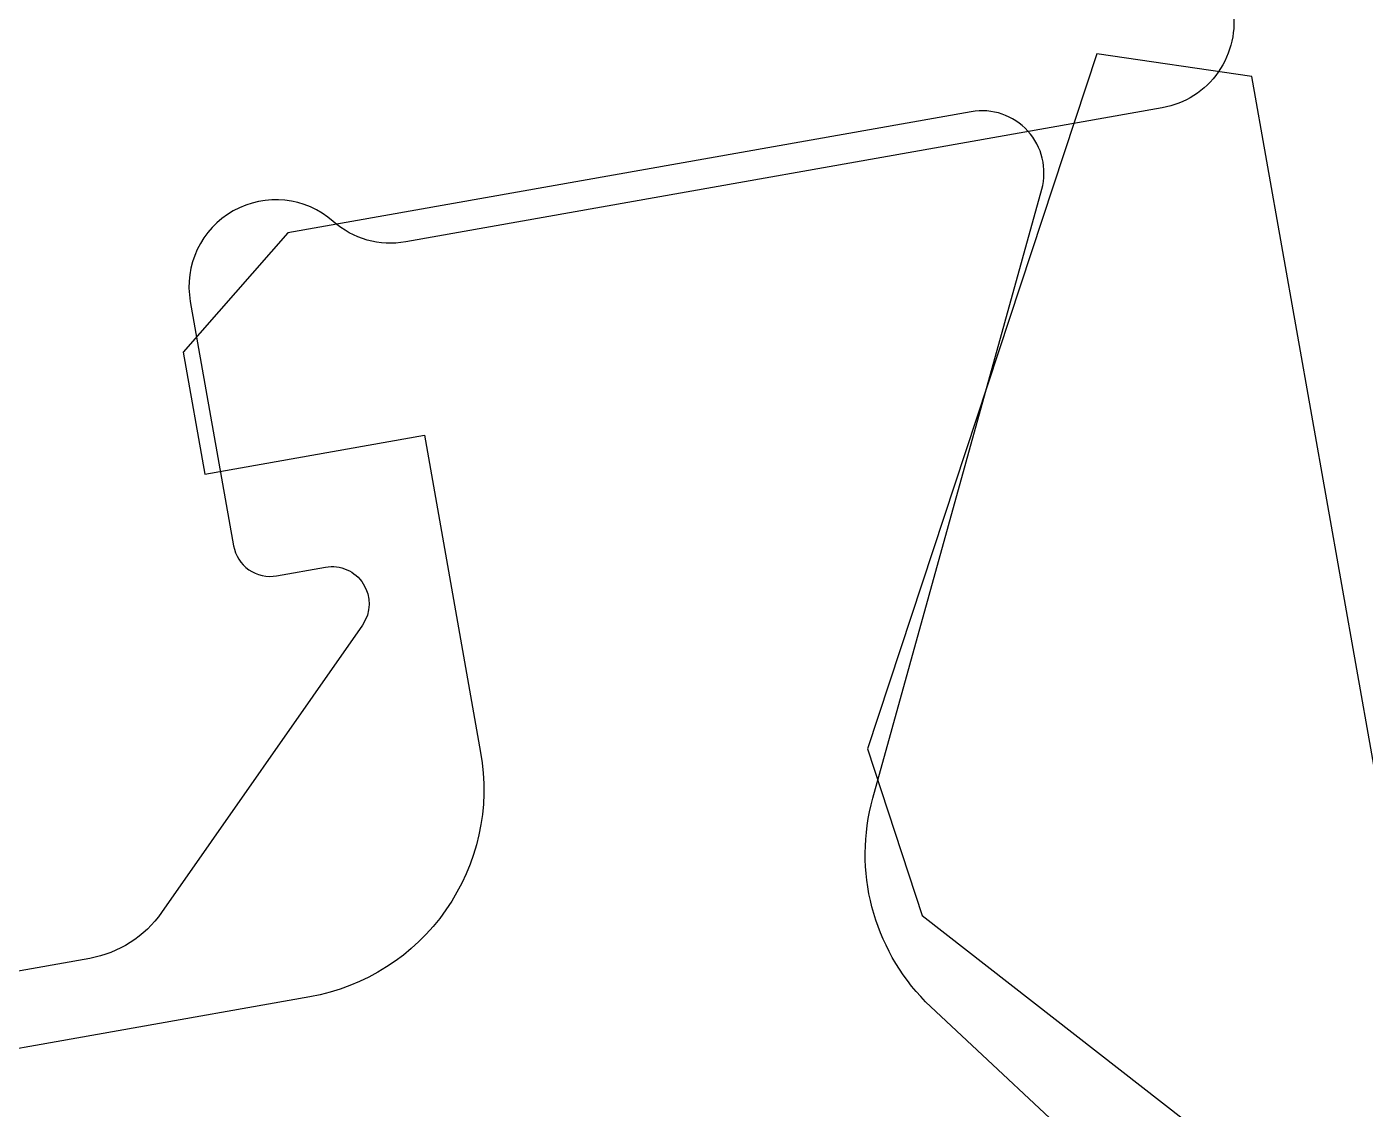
# Model space of a CAD drawing. Header units: millimetres. Extents: x -65527 to 8894748, y -37603 to 223697.
# Drawn here: x -31359.99 to -31353.4, y 101071.55 to 101076.87 of the extents above; entities that cross this region are included whole.
import ezdxf

# ---------------------------------------------------------------- set-up
doc = ezdxf.new("R2010")
doc.units = ezdxf.units.MM
doc.header["$LTSCALE"] = 10
doc.layers.add('Архитектура', color=251, linetype='Continuous')

msp = doc.modelspace()

# ---------------------------------------------------------------- linework, layer by layer
at = {"layer": 'Архитектура', "lineweight": 25, "transparency": 33554684}
for points in [[(-31354.0574, 101076.9666, -0.414304), (-31354.4032, 101076.4719), (-31358.1247, 101075.8123, -0.228696), (-31358.4818, 101075.9128, 0.319049), (-31358.9732, 101075.9652, 0.319002), (-31359.1846, 101075.5185), (-31358.9718, 101074.3181, 0.4144), (-31358.7598, 101074.1699), (-31358.5197, 101074.2124, -0.668339), (-31358.3379, 101073.9276), (-31359.3256, 101072.5143, -0.198883), (-31359.6796, 101072.2884), (-31363.7613, 101071.5649, -0.198883)], [(-31354.0574, 101076.9666, -0.414304), (-31354.4032, 101076.4719), (-31358.1247, 101075.8123, -0.228696), (-31358.4818, 101075.9128, 0.319049), (-31358.9732, 101075.9652, 0.319002), (-31359.1846, 101075.5185), (-31358.9718, 101074.3181, 0.4144), (-31358.7598, 101074.1699), (-31358.5197, 101074.2124, -0.668339), (-31358.3379, 101073.9276), (-31359.3256, 101072.5143, -0.198883), (-31359.6796, 101072.2884), (-31363.7613, 101071.5649, -0.198883)], [(-31354.0574, 101076.9666, -0.414304), (-31354.4032, 101076.4719), (-31358.1247, 101075.8123, -0.228696), (-31358.4818, 101075.9128, 0.319049), (-31358.9732, 101075.9652, 0.319002), (-31359.1846, 101075.5185), (-31358.9718, 101074.3181, 0.4144), (-31358.7598, 101074.1699), (-31358.5197, 101074.2124, -0.668339), (-31358.3379, 101073.9276), (-31359.3256, 101072.5143, -0.198883), (-31359.6796, 101072.2884), (-31363.7613, 101071.5649, -0.198883)], [(-31354.0574, 101076.9666, -0.414304), (-31354.4032, 101076.4719), (-31358.1247, 101075.8123, -0.228696), (-31358.4818, 101075.9128, 0.319049), (-31358.9732, 101075.9652, 0.319002), (-31359.1846, 101075.5185), (-31358.9718, 101074.3181, 0.4144), (-31358.7598, 101074.1699), (-31358.5197, 101074.2124, -0.668339), (-31358.3379, 101073.9276), (-31359.3256, 101072.5143, -0.198883), (-31359.6796, 101072.2884), (-31363.7613, 101071.5649, -0.198883)], [(-31354.0574, 101076.9666, -0.414304), (-31354.4032, 101076.4719), (-31358.1247, 101075.8123, -0.228696), (-31358.4818, 101075.9128, 0.319049), (-31358.9732, 101075.9652, 0.319002), (-31359.1846, 101075.5185), (-31358.9718, 101074.3181, 0.4144), (-31358.7598, 101074.1699), (-31358.5197, 101074.2124, -0.668339), (-31358.3379, 101073.9276), (-31359.3256, 101072.5143, -0.198883), (-31359.6796, 101072.2884), (-31363.7613, 101071.5649, -0.198883)], [(-31354.0574, 101076.9666, -0.414304), (-31354.4032, 101076.4719), (-31358.1247, 101075.8123, -0.228696), (-31358.4818, 101075.9128, 0.319049), (-31358.9732, 101075.9652, 0.319002), (-31359.1846, 101075.5185), (-31358.9718, 101074.3181, 0.4144), (-31358.7598, 101074.1699), (-31358.5197, 101074.2124, -0.668339), (-31358.3379, 101073.9276), (-31359.3256, 101072.5143, -0.198883), (-31359.6796, 101072.2884), (-31363.7613, 101071.5649, -0.198883)], [(-31354.0574, 101076.9666, -0.414304), (-31354.4032, 101076.4719), (-31358.1247, 101075.8123, -0.228696), (-31358.4818, 101075.9128, 0.319049), (-31358.9732, 101075.9652, 0.319002), (-31359.1846, 101075.5185), (-31358.9718, 101074.3181, 0.4144), (-31358.7598, 101074.1699), (-31358.5197, 101074.2124, -0.668339), (-31358.3379, 101073.9276), (-31359.3256, 101072.5143, -0.198883), (-31359.6796, 101072.2884), (-31363.7613, 101071.5649, -0.198883)], [(-31354.0574, 101076.9666, -0.414304), (-31354.4032, 101076.4719), (-31358.1247, 101075.8123, -0.228696), (-31358.4818, 101075.9128, 0.319049), (-31358.9732, 101075.9652, 0.319002), (-31359.1846, 101075.5185), (-31358.9718, 101074.3181, 0.4144), (-31358.7598, 101074.1699), (-31358.5197, 101074.2124, -0.668339), (-31358.3379, 101073.9276), (-31359.3256, 101072.5143, -0.198883), (-31359.6796, 101072.2884), (-31363.7613, 101071.5649, -0.198883)], [(-31354.0574, 101076.9666, -0.414304), (-31354.4032, 101076.4719), (-31358.1247, 101075.8123, -0.228696), (-31358.4818, 101075.9128, 0.319049), (-31358.9732, 101075.9652, 0.319002), (-31359.1846, 101075.5185), (-31358.9718, 101074.3181, 0.4144), (-31358.7598, 101074.1699), (-31358.5197, 101074.2124, -0.668339), (-31358.3379, 101073.9276), (-31359.3256, 101072.5143, -0.198883), (-31359.6796, 101072.2884), (-31363.7613, 101071.5649, -0.198883)], [(-31354.0574, 101076.9666, -0.414304), (-31354.4032, 101076.4719), (-31358.1247, 101075.8123, -0.228696), (-31358.4818, 101075.9128, 0.319049), (-31358.9732, 101075.9652, 0.319002), (-31359.1846, 101075.5185), (-31358.9718, 101074.3181, 0.4144), (-31358.7598, 101074.1699), (-31358.5197, 101074.2124, -0.668339), (-31358.3379, 101073.9276), (-31359.3256, 101072.5143, -0.198883), (-31359.6796, 101072.2884), (-31363.7613, 101071.5649, -0.198883)], [(-31354.0574, 101076.9666, -0.414304), (-31354.4032, 101076.4719), (-31358.1247, 101075.8123, -0.228696), (-31358.4818, 101075.9128, 0.319049), (-31358.9732, 101075.9652, 0.319002), (-31359.1846, 101075.5185), (-31358.9718, 101074.3181, 0.4144), (-31358.7598, 101074.1699), (-31358.5197, 101074.2124, -0.668339), (-31358.3379, 101073.9276), (-31359.3256, 101072.5143, -0.198883), (-31359.6796, 101072.2884), (-31363.7613, 101071.5649, -0.198883)], [(-31354.0574, 101076.9666, -0.414304), (-31354.4032, 101076.4719), (-31358.1247, 101075.8123, -0.228696), (-31358.4818, 101075.9128, 0.319049), (-31358.9732, 101075.9652, 0.319002), (-31359.1846, 101075.5185), (-31358.9718, 101074.3181, 0.4144), (-31358.7598, 101074.1699), (-31358.5197, 101074.2124, -0.668339), (-31358.3379, 101073.9276), (-31359.3256, 101072.5143, -0.198883), (-31359.6796, 101072.2884), (-31363.7613, 101071.5649, -0.198883)], [(-31354.0574, 101076.9666, -0.414304), (-31354.4032, 101076.4719), (-31358.1247, 101075.8123, -0.228696), (-31358.4818, 101075.9128, 0.319049), (-31358.9732, 101075.9652, 0.319002), (-31359.1846, 101075.5185), (-31358.9718, 101074.3181, 0.4144), (-31358.7598, 101074.1699), (-31358.5197, 101074.2124, -0.668339), (-31358.3379, 101073.9276), (-31359.3256, 101072.5143, -0.198883), (-31359.6796, 101072.2884), (-31363.7613, 101071.5649, -0.198883)], [(-31354.0574, 101076.9666, -0.414304), (-31354.4032, 101076.4719), (-31358.1247, 101075.8123, -0.228696), (-31358.4818, 101075.9128, 0.319049), (-31358.9732, 101075.9652, 0.319002), (-31359.1846, 101075.5185), (-31358.9718, 101074.3181, 0.4144), (-31358.7598, 101074.1699), (-31358.5197, 101074.2124, -0.668339), (-31358.3379, 101073.9276), (-31359.3256, 101072.5143, -0.198883), (-31359.6796, 101072.2884), (-31363.7613, 101071.5649, -0.198883)], [(-31354.0574, 101076.9666, -0.414304), (-31354.4032, 101076.4719), (-31358.1247, 101075.8123, -0.228696), (-31358.4818, 101075.9128, 0.319049), (-31358.9732, 101075.9652, 0.319002), (-31359.1846, 101075.5185), (-31358.9718, 101074.3181, 0.4144), (-31358.7598, 101074.1699), (-31358.5197, 101074.2124, -0.668339), (-31358.3379, 101073.9276), (-31359.3256, 101072.5143, -0.198883), (-31359.6796, 101072.2884), (-31363.7613, 101071.5649, -0.198883)], [(-31354.0574, 101076.9666, -0.414304), (-31354.4032, 101076.4719), (-31358.1247, 101075.8123, -0.228696), (-31358.4818, 101075.9128, 0.319049), (-31358.9732, 101075.9652, 0.319002), (-31359.1846, 101075.5185), (-31358.9718, 101074.3181, 0.4144), (-31358.7598, 101074.1699), (-31358.5197, 101074.2124, -0.668339), (-31358.3379, 101073.9276), (-31359.3256, 101072.5143, -0.198883), (-31359.6796, 101072.2884), (-31363.7613, 101071.5649, -0.198883)], [(-31354.0574, 101076.9666, -0.414304), (-31354.4032, 101076.4719), (-31358.1247, 101075.8123, -0.228696), (-31358.4818, 101075.9128, 0.319049), (-31358.9732, 101075.9652, 0.319002), (-31359.1846, 101075.5185), (-31358.9718, 101074.3181, 0.4144), (-31358.7598, 101074.1699), (-31358.5197, 101074.2124, -0.668339), (-31358.3379, 101073.9276), (-31359.3256, 101072.5143, -0.198883), (-31359.6796, 101072.2884), (-31363.7613, 101071.5649, -0.198883)], [(-31354.0574, 101076.9666, -0.414304), (-31354.4032, 101076.4719), (-31358.1247, 101075.8123, -0.228696), (-31358.4818, 101075.9128, 0.319049), (-31358.9732, 101075.9652, 0.319002), (-31359.1846, 101075.5185), (-31358.9718, 101074.3181, 0.4144), (-31358.7598, 101074.1699), (-31358.5197, 101074.2124, -0.668339), (-31358.3379, 101073.9276), (-31359.3256, 101072.5143, -0.198883), (-31359.6796, 101072.2884), (-31363.7613, 101071.5649, -0.198883)], [(-31354.0574, 101076.9666, -0.414304), (-31354.4032, 101076.4719), (-31358.1247, 101075.8123, -0.228696), (-31358.4818, 101075.9128, 0.319049), (-31358.9732, 101075.9652, 0.319002), (-31359.1846, 101075.5185), (-31358.9718, 101074.3181, 0.4144), (-31358.7598, 101074.1699), (-31358.5197, 101074.2124, -0.668339), (-31358.3379, 101073.9276), (-31359.3256, 101072.5143, -0.198883), (-31359.6796, 101072.2884), (-31363.7613, 101071.5649, -0.198883)], [(-31354.0574, 101076.9666, -0.414304), (-31354.4032, 101076.4719), (-31358.1247, 101075.8123, -0.228696), (-31358.4818, 101075.9128, 0.319049), (-31358.9732, 101075.9652, 0.319002), (-31359.1846, 101075.5185), (-31358.9718, 101074.3181, 0.4144), (-31358.7598, 101074.1699), (-31358.5197, 101074.2124, -0.668339), (-31358.3379, 101073.9276), (-31359.3256, 101072.5143, -0.198883), (-31359.6796, 101072.2884), (-31363.7613, 101071.5649, -0.198883)], [(-31354.0574, 101076.9666, -0.414304), (-31354.4032, 101076.4719), (-31358.1247, 101075.8123, -0.228696), (-31358.4818, 101075.9128, 0.319049), (-31358.9732, 101075.9652, 0.319002), (-31359.1846, 101075.5185), (-31358.9718, 101074.3181, 0.4144), (-31358.7598, 101074.1699), (-31358.5197, 101074.2124, -0.668339), (-31358.3379, 101073.9276), (-31359.3256, 101072.5143, -0.198883), (-31359.6796, 101072.2884), (-31363.7613, 101071.5649, -0.198883)], [(-31354.0574, 101076.9666, -0.414304), (-31354.4032, 101076.4719), (-31358.1247, 101075.8123, -0.228696), (-31358.4818, 101075.9128, 0.319049), (-31358.9732, 101075.9652, 0.319002), (-31359.1846, 101075.5185), (-31358.9718, 101074.3181, 0.4144), (-31358.7598, 101074.1699), (-31358.5197, 101074.2124, -0.668339), (-31358.3379, 101073.9276), (-31359.3256, 101072.5143, -0.198883), (-31359.6796, 101072.2884), (-31363.7613, 101071.5649, -0.198883)], [(-31354.0574, 101076.9666, -0.414304), (-31354.4032, 101076.4719), (-31358.1247, 101075.8123, -0.228696), (-31358.4818, 101075.9128, 0.319049), (-31358.9732, 101075.9652, 0.319002), (-31359.1846, 101075.5185), (-31358.9718, 101074.3181, 0.4144), (-31358.7598, 101074.1699), (-31358.5197, 101074.2124, -0.668339), (-31358.3379, 101073.9276), (-31359.3256, 101072.5143, -0.198883), (-31359.6796, 101072.2884), (-31363.7613, 101071.5649, -0.198883)], [(-31354.0574, 101076.9666, -0.414304), (-31354.4032, 101076.4719), (-31358.1247, 101075.8123, -0.228696), (-31358.4818, 101075.9128, 0.319049), (-31358.9732, 101075.9652, 0.319002), (-31359.1846, 101075.5185), (-31358.9718, 101074.3181, 0.4144), (-31358.7598, 101074.1699), (-31358.5197, 101074.2124, -0.668339), (-31358.3379, 101073.9276), (-31359.3256, 101072.5143, -0.198883), (-31359.6796, 101072.2884), (-31363.7613, 101071.5649, -0.198883)], [(-31354.0574, 101076.9666, -0.414304), (-31354.4032, 101076.4719), (-31358.1247, 101075.8123, -0.228696), (-31358.4818, 101075.9128, 0.319049), (-31358.9732, 101075.9652, 0.319002), (-31359.1846, 101075.5185), (-31358.9718, 101074.3181, 0.4144), (-31358.7598, 101074.1699), (-31358.5197, 101074.2124, -0.668339), (-31358.3379, 101073.9276), (-31359.3256, 101072.5143, -0.198883), (-31359.6796, 101072.2884), (-31363.7613, 101071.5649, -0.198883)], [(-31354.0574, 101076.9666, -0.414304), (-31354.4032, 101076.4719), (-31358.1247, 101075.8123, -0.228696), (-31358.4818, 101075.9128, 0.319049), (-31358.9732, 101075.9652, 0.319002), (-31359.1846, 101075.5185), (-31358.9718, 101074.3181, 0.4144), (-31358.7598, 101074.1699), (-31358.5197, 101074.2124, -0.668339), (-31358.3379, 101073.9276), (-31359.3256, 101072.5143, -0.198883), (-31359.6796, 101072.2884), (-31363.7613, 101071.5649, -0.198883)], [(-31354.0574, 101076.9666, -0.414304), (-31354.4032, 101076.4719), (-31358.1247, 101075.8123, -0.228696), (-31358.4818, 101075.9128, 0.319049), (-31358.9732, 101075.9652, 0.319002), (-31359.1846, 101075.5185), (-31358.9718, 101074.3181, 0.4144), (-31358.7598, 101074.1699), (-31358.5197, 101074.2124, -0.668339), (-31358.3379, 101073.9276), (-31359.3256, 101072.5143, -0.198883), (-31359.6796, 101072.2884), (-31363.7613, 101071.5649, -0.198883)], [(-31354.0574, 101076.9666, -0.414304), (-31354.4032, 101076.4719), (-31358.1247, 101075.8123, -0.228696), (-31358.4818, 101075.9128, 0.319049), (-31358.9732, 101075.9652, 0.319002), (-31359.1846, 101075.5185), (-31358.9718, 101074.3181, 0.4144), (-31358.7598, 101074.1699), (-31358.5197, 101074.2124, -0.668339), (-31358.3379, 101073.9276), (-31359.3256, 101072.5143, -0.198883), (-31359.6796, 101072.2884), (-31363.7613, 101071.5649, -0.198883)], [(-31354.0574, 101076.9666, -0.414304), (-31354.4032, 101076.4719), (-31358.1247, 101075.8123, -0.228696), (-31358.4818, 101075.9128, 0.319049), (-31358.9732, 101075.9652, 0.319002), (-31359.1846, 101075.5185), (-31358.9718, 101074.3181, 0.4144), (-31358.7598, 101074.1699), (-31358.5197, 101074.2124, -0.668339), (-31358.3379, 101073.9276), (-31359.3256, 101072.5143, -0.198883), (-31359.6796, 101072.2884), (-31363.7613, 101071.5649, -0.198883)], [(-31354.0574, 101076.9666, -0.414304), (-31354.4032, 101076.4719), (-31358.1247, 101075.8123, -0.228696), (-31358.4818, 101075.9128, 0.319049), (-31358.9732, 101075.9652, 0.319002), (-31359.1846, 101075.5185), (-31358.9718, 101074.3181, 0.4144), (-31358.7598, 101074.1699), (-31358.5197, 101074.2124, -0.668339), (-31358.3379, 101073.9276), (-31359.3256, 101072.5143, -0.198883), (-31359.6796, 101072.2884), (-31363.7613, 101071.5649, -0.198883)], [(-31354.0574, 101076.9666, -0.414304), (-31354.4032, 101076.4719), (-31358.1247, 101075.8123, -0.228696), (-31358.4818, 101075.9128, 0.319049), (-31358.9732, 101075.9652, 0.319002), (-31359.1846, 101075.5185), (-31358.9718, 101074.3181, 0.4144), (-31358.7598, 101074.1699), (-31358.5197, 101074.2124, -0.668339), (-31358.3379, 101073.9276), (-31359.3256, 101072.5143, -0.198883), (-31359.6796, 101072.2884), (-31363.7613, 101071.5649, -0.198883)], [(-31354.0574, 101076.9666, -0.414304), (-31354.4032, 101076.4719), (-31358.1247, 101075.8123, -0.228696), (-31358.4818, 101075.9128, 0.319049), (-31358.9732, 101075.9652, 0.319002), (-31359.1846, 101075.5185), (-31358.9718, 101074.3181, 0.4144), (-31358.7598, 101074.1699), (-31358.5197, 101074.2124, -0.668339), (-31358.3379, 101073.9276), (-31359.3256, 101072.5143, -0.198883), (-31359.6796, 101072.2884), (-31363.7613, 101071.5649, -0.198883)], [(-31354.0574, 101076.9666, -0.414304), (-31354.4032, 101076.4719), (-31358.1247, 101075.8123, -0.228696), (-31358.4818, 101075.9128, 0.319049), (-31358.9732, 101075.9652, 0.319002), (-31359.1846, 101075.5185), (-31358.9718, 101074.3181, 0.4144), (-31358.7598, 101074.1699), (-31358.5197, 101074.2124, -0.668339), (-31358.3379, 101073.9276), (-31359.3256, 101072.5143, -0.198883), (-31359.6796, 101072.2884), (-31363.7613, 101071.5649, -0.198883)], [(-31354.0574, 101076.9666, -0.414304), (-31354.4032, 101076.4719), (-31358.1247, 101075.8123, -0.228696), (-31358.4818, 101075.9128, 0.319049), (-31358.9732, 101075.9652, 0.319002), (-31359.1846, 101075.5185), (-31358.9718, 101074.3181, 0.4144), (-31358.7598, 101074.1699), (-31358.5197, 101074.2124, -0.668339), (-31358.3379, 101073.9276), (-31359.3256, 101072.5143, -0.198883), (-31359.6796, 101072.2884), (-31363.7613, 101071.5649, -0.198883)], [(-31354.0574, 101076.9666, -0.414304), (-31354.4032, 101076.4719), (-31358.1247, 101075.8123, -0.228696), (-31358.4818, 101075.9128, 0.319049), (-31358.9732, 101075.9652, 0.319002), (-31359.1846, 101075.5185), (-31358.9718, 101074.3181, 0.4144), (-31358.7598, 101074.1699), (-31358.5197, 101074.2124, -0.668339), (-31358.3379, 101073.9276), (-31359.3256, 101072.5143, -0.198883), (-31359.6796, 101072.2884), (-31363.7613, 101071.5649, -0.198883)], [(-31354.0574, 101076.9666, -0.414304), (-31354.4032, 101076.4719), (-31358.1247, 101075.8123, -0.228696), (-31358.4818, 101075.9128, 0.319049), (-31358.9732, 101075.9652, 0.319002), (-31359.1846, 101075.5185), (-31358.9718, 101074.3181, 0.4144), (-31358.7598, 101074.1699), (-31358.5197, 101074.2124, -0.668339), (-31358.3379, 101073.9276), (-31359.3256, 101072.5143, -0.198883), (-31359.6796, 101072.2884), (-31363.7613, 101071.5649, -0.198883)], [(-31354.0574, 101076.9666, -0.414304), (-31354.4032, 101076.4719), (-31358.1247, 101075.8123, -0.228696), (-31358.4818, 101075.9128, 0.319049), (-31358.9732, 101075.9652, 0.319002), (-31359.1846, 101075.5185), (-31358.9718, 101074.3181, 0.4144), (-31358.7598, 101074.1699), (-31358.5197, 101074.2124, -0.668339), (-31358.3379, 101073.9276), (-31359.3256, 101072.5143, -0.198883), (-31359.6796, 101072.2884), (-31363.7613, 101071.5649, -0.198883)], [(-31354.0574, 101076.9666, -0.414304), (-31354.4032, 101076.4719), (-31358.1247, 101075.8123, -0.228696), (-31358.4818, 101075.9128, 0.319049), (-31358.9732, 101075.9652, 0.319002), (-31359.1846, 101075.5185), (-31358.9718, 101074.3181, 0.4144), (-31358.7598, 101074.1699), (-31358.5197, 101074.2124, -0.668339), (-31358.3379, 101073.9276), (-31359.3256, 101072.5143, -0.198883), (-31359.6796, 101072.2884), (-31363.7613, 101071.5649, -0.198883)], [(-31354.0574, 101076.9666, -0.414304), (-31354.4032, 101076.4719), (-31358.1247, 101075.8123, -0.228696), (-31358.4818, 101075.9128, 0.319049), (-31358.9732, 101075.9652, 0.319002), (-31359.1846, 101075.5185), (-31358.9718, 101074.3181, 0.4144), (-31358.7598, 101074.1699), (-31358.5197, 101074.2124, -0.668339), (-31358.3379, 101073.9276), (-31359.3256, 101072.5143, -0.198883), (-31359.6796, 101072.2884), (-31363.7613, 101071.5649, -0.198883)], [(-31354.0574, 101076.9666, -0.414304), (-31354.4032, 101076.4719), (-31358.1247, 101075.8123, -0.228696), (-31358.4818, 101075.9128, 0.319049), (-31358.9732, 101075.9652, 0.319002), (-31359.1846, 101075.5185), (-31358.9718, 101074.3181, 0.4144), (-31358.7598, 101074.1699), (-31358.5197, 101074.2124, -0.668339), (-31358.3379, 101073.9276), (-31359.3256, 101072.5143, -0.198883), (-31359.6796, 101072.2884), (-31363.7613, 101071.5649, -0.198883)], [(-31354.0574, 101076.9666, -0.414304), (-31354.4032, 101076.4719), (-31358.1247, 101075.8123, -0.228696), (-31358.4818, 101075.9128, 0.319049), (-31358.9732, 101075.9652, 0.319002), (-31359.1846, 101075.5185), (-31358.9718, 101074.3181, 0.4144), (-31358.7598, 101074.1699), (-31358.5197, 101074.2124, -0.668339), (-31358.3379, 101073.9276), (-31359.3256, 101072.5143, -0.198883), (-31359.6796, 101072.2884), (-31363.7613, 101071.5649, -0.198883)], [(-31354.0574, 101076.9666, -0.414304), (-31354.4032, 101076.4719), (-31358.1247, 101075.8123, -0.228696), (-31358.4818, 101075.9128, 0.319049), (-31358.9732, 101075.9652, 0.319002), (-31359.1846, 101075.5185), (-31358.9718, 101074.3181, 0.4144), (-31358.7598, 101074.1699), (-31358.5197, 101074.2124, -0.668339), (-31358.3379, 101073.9276), (-31359.3256, 101072.5143, -0.198883), (-31359.6796, 101072.2884), (-31363.7613, 101071.5649, -0.198883)], [(-31355.4247, 101066.0081), (-31354.5312, 101070.7479, 0.249629), (-31354.6772, 101071.2424), (-31355.5677, 101072.0752, -0.267349), (-31355.8273, 101073.0764), (-31354.9961, 101076.0716, 0.551224), (-31355.3431, 101076.4527), (-31358.7046, 101075.8569), (-31359.2197, 101075.2703), (-31359.1133, 101074.67), (-31358.0329, 101074.8615), (-31357.7563, 101073.3009, -0.414326), (-31358.5959, 101072.0995), (-31365.1987, 101070.9292, -0.414362), (-31365.5521, 101071.1762), (-31365.9563, 101073.4572), (-31364.9959, 101073.6274), (-31365.1023, 101074.2276), (-31365.6676, 101074.6227), (-31405.2897, 101067.6002)], [(-31355.4247, 101066.0081), (-31354.5312, 101070.7479, 0.249629), (-31354.6772, 101071.2424), (-31355.5677, 101072.0752, -0.267349), (-31355.8273, 101073.0764), (-31354.9961, 101076.0716, 0.551224), (-31355.3431, 101076.4527), (-31358.7046, 101075.8569), (-31359.2197, 101075.2703), (-31359.1133, 101074.67), (-31358.0329, 101074.8615), (-31357.7563, 101073.3009, -0.414326), (-31358.5959, 101072.0995), (-31365.1987, 101070.9292, -0.414362), (-31365.5521, 101071.1762), (-31365.9563, 101073.4572), (-31364.9959, 101073.6274), (-31365.1023, 101074.2276), (-31365.6676, 101074.6227), (-31405.2897, 101067.6002)], [(-31355.4247, 101066.0081), (-31354.5312, 101070.7479, 0.249629), (-31354.6772, 101071.2424), (-31355.5677, 101072.0752, -0.267349), (-31355.8273, 101073.0764), (-31354.9961, 101076.0716, 0.551224), (-31355.3431, 101076.4527), (-31358.7046, 101075.8569), (-31359.2197, 101075.2703), (-31359.1133, 101074.67), (-31358.0329, 101074.8615), (-31357.7563, 101073.3009, -0.414326), (-31358.5959, 101072.0995), (-31365.1987, 101070.9292, -0.414362), (-31365.5521, 101071.1762), (-31365.9563, 101073.4572), (-31364.9959, 101073.6274), (-31365.1023, 101074.2276), (-31365.6676, 101074.6227), (-31405.2897, 101067.6002)], [(-31355.4247, 101066.0081), (-31354.5312, 101070.7479, 0.249629), (-31354.6772, 101071.2424), (-31355.5677, 101072.0752, -0.267349), (-31355.8273, 101073.0764), (-31354.9961, 101076.0716, 0.551224), (-31355.3431, 101076.4527), (-31358.7046, 101075.8569), (-31359.2197, 101075.2703), (-31359.1133, 101074.67), (-31358.0329, 101074.8615), (-31357.7563, 101073.3009, -0.414326), (-31358.5959, 101072.0995), (-31365.1987, 101070.9292, -0.414362), (-31365.5521, 101071.1762), (-31365.9563, 101073.4572), (-31364.9959, 101073.6274), (-31365.1023, 101074.2276), (-31365.6676, 101074.6227), (-31405.2897, 101067.6002)], [(-31355.4247, 101066.0081), (-31354.5312, 101070.7479, 0.249629), (-31354.6772, 101071.2424), (-31355.5677, 101072.0752, -0.267349), (-31355.8273, 101073.0764), (-31354.9961, 101076.0716, 0.551224), (-31355.3431, 101076.4527), (-31358.7046, 101075.8569), (-31359.2197, 101075.2703), (-31359.1133, 101074.67), (-31358.0329, 101074.8615), (-31357.7563, 101073.3009, -0.414326), (-31358.5959, 101072.0995), (-31365.1987, 101070.9292, -0.414362), (-31365.5521, 101071.1762), (-31365.9563, 101073.4572), (-31364.9959, 101073.6274), (-31365.1023, 101074.2276), (-31365.6676, 101074.6227), (-31405.2897, 101067.6002)], [(-31355.4247, 101066.0081), (-31354.5312, 101070.7479, 0.249629), (-31354.6772, 101071.2424), (-31355.5677, 101072.0752, -0.267349), (-31355.8273, 101073.0764), (-31354.9961, 101076.0716, 0.551224), (-31355.3431, 101076.4527), (-31358.7046, 101075.8569), (-31359.2197, 101075.2703), (-31359.1133, 101074.67), (-31358.0329, 101074.8615), (-31357.7563, 101073.3009, -0.414326), (-31358.5959, 101072.0995), (-31365.1987, 101070.9292, -0.414362), (-31365.5521, 101071.1762), (-31365.9563, 101073.4572), (-31364.9959, 101073.6274), (-31365.1023, 101074.2276), (-31365.6676, 101074.6227), (-31405.2897, 101067.6002)], [(-31355.4247, 101066.0081), (-31354.5312, 101070.7479, 0.249629), (-31354.6772, 101071.2424), (-31355.5677, 101072.0752, -0.267349), (-31355.8273, 101073.0764), (-31354.9961, 101076.0716, 0.551224), (-31355.3431, 101076.4527), (-31358.7046, 101075.8569), (-31359.2197, 101075.2703), (-31359.1133, 101074.67), (-31358.0329, 101074.8615), (-31357.7563, 101073.3009, -0.414326), (-31358.5959, 101072.0995), (-31365.1987, 101070.9292, -0.414362), (-31365.5521, 101071.1762), (-31365.9563, 101073.4572), (-31364.9959, 101073.6274), (-31365.1023, 101074.2276), (-31365.6676, 101074.6227), (-31405.2897, 101067.6002)], [(-31355.4247, 101066.0081), (-31354.5312, 101070.7479, 0.249629), (-31354.6772, 101071.2424), (-31355.5677, 101072.0752, -0.267349), (-31355.8273, 101073.0764), (-31354.9961, 101076.0716, 0.551224), (-31355.3431, 101076.4527), (-31358.7046, 101075.8569), (-31359.2197, 101075.2703), (-31359.1133, 101074.67), (-31358.0329, 101074.8615), (-31357.7563, 101073.3009, -0.414326), (-31358.5959, 101072.0995), (-31365.1987, 101070.9292, -0.414362), (-31365.5521, 101071.1762), (-31365.9563, 101073.4572), (-31364.9959, 101073.6274), (-31365.1023, 101074.2276), (-31365.6676, 101074.6227), (-31405.2897, 101067.6002)], [(-31355.4247, 101066.0081), (-31354.5312, 101070.7479, 0.249629), (-31354.6772, 101071.2424), (-31355.5677, 101072.0752, -0.267349), (-31355.8273, 101073.0764), (-31354.9961, 101076.0716, 0.551224), (-31355.3431, 101076.4527), (-31358.7046, 101075.8569), (-31359.2197, 101075.2703), (-31359.1133, 101074.67), (-31358.0329, 101074.8615), (-31357.7563, 101073.3009, -0.414326), (-31358.5959, 101072.0995), (-31365.1987, 101070.9292, -0.414362), (-31365.5521, 101071.1762), (-31365.9563, 101073.4572), (-31364.9959, 101073.6274), (-31365.1023, 101074.2276), (-31365.6676, 101074.6227), (-31405.2897, 101067.6002)], [(-31355.4247, 101066.0081), (-31354.5312, 101070.7479, 0.249629), (-31354.6772, 101071.2424), (-31355.5677, 101072.0752, -0.267349), (-31355.8273, 101073.0764), (-31354.9961, 101076.0716, 0.551224), (-31355.3431, 101076.4527), (-31358.7046, 101075.8569), (-31359.2197, 101075.2703), (-31359.1133, 101074.67), (-31358.0329, 101074.8615), (-31357.7563, 101073.3009, -0.414326), (-31358.5959, 101072.0995), (-31365.1987, 101070.9292, -0.414362), (-31365.5521, 101071.1762), (-31365.9563, 101073.4572), (-31364.9959, 101073.6274), (-31365.1023, 101074.2276), (-31365.6676, 101074.6227), (-31405.2897, 101067.6002)], [(-31355.4247, 101066.0081), (-31354.5312, 101070.7479, 0.249629), (-31354.6772, 101071.2424), (-31355.5677, 101072.0752, -0.267349), (-31355.8273, 101073.0764), (-31354.9961, 101076.0716, 0.551224), (-31355.3431, 101076.4527), (-31358.7046, 101075.8569), (-31359.2197, 101075.2703), (-31359.1133, 101074.67), (-31358.0329, 101074.8615), (-31357.7563, 101073.3009, -0.414326), (-31358.5959, 101072.0995), (-31365.1987, 101070.9292, -0.414362), (-31365.5521, 101071.1762), (-31365.9563, 101073.4572), (-31364.9959, 101073.6274), (-31365.1023, 101074.2276), (-31365.6676, 101074.6227), (-31405.2897, 101067.6002)], [(-31355.4247, 101066.0081), (-31354.5312, 101070.7479, 0.249629), (-31354.6772, 101071.2424), (-31355.5677, 101072.0752, -0.267349), (-31355.8273, 101073.0764), (-31354.9961, 101076.0716, 0.551224), (-31355.3431, 101076.4527), (-31358.7046, 101075.8569), (-31359.2197, 101075.2703), (-31359.1133, 101074.67), (-31358.0329, 101074.8615), (-31357.7563, 101073.3009, -0.414326), (-31358.5959, 101072.0995), (-31365.1987, 101070.9292, -0.414362), (-31365.5521, 101071.1762), (-31365.9563, 101073.4572), (-31364.9959, 101073.6274), (-31365.1023, 101074.2276), (-31365.6676, 101074.6227), (-31405.2897, 101067.6002)], [(-31355.4247, 101066.0081), (-31354.5312, 101070.7479, 0.249629), (-31354.6772, 101071.2424), (-31355.5677, 101072.0752, -0.267349), (-31355.8273, 101073.0764), (-31354.9961, 101076.0716, 0.551224), (-31355.3431, 101076.4527), (-31358.7046, 101075.8569), (-31359.2197, 101075.2703), (-31359.1133, 101074.67), (-31358.0329, 101074.8615), (-31357.7563, 101073.3009, -0.414326), (-31358.5959, 101072.0995), (-31365.1987, 101070.9292, -0.414362), (-31365.5521, 101071.1762), (-31365.9563, 101073.4572), (-31364.9959, 101073.6274), (-31365.1023, 101074.2276), (-31365.6676, 101074.6227), (-31405.2897, 101067.6002)], [(-31355.4247, 101066.0081), (-31354.5312, 101070.7479, 0.249629), (-31354.6772, 101071.2424), (-31355.5677, 101072.0752, -0.267349), (-31355.8273, 101073.0764), (-31354.9961, 101076.0716, 0.551224), (-31355.3431, 101076.4527), (-31358.7046, 101075.8569), (-31359.2197, 101075.2703), (-31359.1133, 101074.67), (-31358.0329, 101074.8615), (-31357.7563, 101073.3009, -0.414326), (-31358.5959, 101072.0995), (-31365.1987, 101070.9292, -0.414362), (-31365.5521, 101071.1762), (-31365.9563, 101073.4572), (-31364.9959, 101073.6274), (-31365.1023, 101074.2276), (-31365.6676, 101074.6227), (-31405.2897, 101067.6002)], [(-31355.4247, 101066.0081), (-31354.5312, 101070.7479, 0.249629), (-31354.6772, 101071.2424), (-31355.5677, 101072.0752, -0.267349), (-31355.8273, 101073.0764), (-31354.9961, 101076.0716, 0.551224), (-31355.3431, 101076.4527), (-31358.7046, 101075.8569), (-31359.2197, 101075.2703), (-31359.1133, 101074.67), (-31358.0329, 101074.8615), (-31357.7563, 101073.3009, -0.414326), (-31358.5959, 101072.0995), (-31365.1987, 101070.9292, -0.414362), (-31365.5521, 101071.1762), (-31365.9563, 101073.4572), (-31364.9959, 101073.6274), (-31365.1023, 101074.2276), (-31365.6676, 101074.6227), (-31405.2897, 101067.6002)], [(-31355.4247, 101066.0081), (-31354.5312, 101070.7479, 0.249629), (-31354.6772, 101071.2424), (-31355.5677, 101072.0752, -0.267349), (-31355.8273, 101073.0764), (-31354.9961, 101076.0716, 0.551224), (-31355.3431, 101076.4527), (-31358.7046, 101075.8569), (-31359.2197, 101075.2703), (-31359.1133, 101074.67), (-31358.0329, 101074.8615), (-31357.7563, 101073.3009, -0.414326), (-31358.5959, 101072.0995), (-31365.1987, 101070.9292, -0.414362), (-31365.5521, 101071.1762), (-31365.9563, 101073.4572), (-31364.9959, 101073.6274), (-31365.1023, 101074.2276), (-31365.6676, 101074.6227), (-31405.2897, 101067.6002)], [(-31355.4247, 101066.0081), (-31354.5312, 101070.7479, 0.249629), (-31354.6772, 101071.2424), (-31355.5677, 101072.0752, -0.267349), (-31355.8273, 101073.0764), (-31354.9961, 101076.0716, 0.551224), (-31355.3431, 101076.4527), (-31358.7046, 101075.8569), (-31359.2197, 101075.2703), (-31359.1133, 101074.67), (-31358.0329, 101074.8615), (-31357.7563, 101073.3009, -0.414326), (-31358.5959, 101072.0995), (-31365.1987, 101070.9292, -0.414362), (-31365.5521, 101071.1762), (-31365.9563, 101073.4572), (-31364.9959, 101073.6274), (-31365.1023, 101074.2276), (-31365.6676, 101074.6227), (-31405.2897, 101067.6002)], [(-31355.4247, 101066.0081), (-31354.5312, 101070.7479, 0.249629), (-31354.6772, 101071.2424), (-31355.5677, 101072.0752, -0.267349), (-31355.8273, 101073.0764), (-31354.9961, 101076.0716, 0.551224), (-31355.3431, 101076.4527), (-31358.7046, 101075.8569), (-31359.2197, 101075.2703), (-31359.1133, 101074.67), (-31358.0329, 101074.8615), (-31357.7563, 101073.3009, -0.414326), (-31358.5959, 101072.0995), (-31365.1987, 101070.9292, -0.414362), (-31365.5521, 101071.1762), (-31365.9563, 101073.4572), (-31364.9959, 101073.6274), (-31365.1023, 101074.2276), (-31365.6676, 101074.6227), (-31405.2897, 101067.6002)], [(-31355.4247, 101066.0081), (-31354.5312, 101070.7479, 0.249629), (-31354.6772, 101071.2424), (-31355.5677, 101072.0752, -0.267349), (-31355.8273, 101073.0764), (-31354.9961, 101076.0716, 0.551224), (-31355.3431, 101076.4527), (-31358.7046, 101075.8569), (-31359.2197, 101075.2703), (-31359.1133, 101074.67), (-31358.0329, 101074.8615), (-31357.7563, 101073.3009, -0.414326), (-31358.5959, 101072.0995), (-31365.1987, 101070.9292, -0.414362), (-31365.5521, 101071.1762), (-31365.9563, 101073.4572), (-31364.9959, 101073.6274), (-31365.1023, 101074.2276), (-31365.6676, 101074.6227), (-31405.2897, 101067.6002)], [(-31355.4247, 101066.0081), (-31354.5312, 101070.7479, 0.249629), (-31354.6772, 101071.2424), (-31355.5677, 101072.0752, -0.267349), (-31355.8273, 101073.0764), (-31354.9961, 101076.0716, 0.551224), (-31355.3431, 101076.4527), (-31358.7046, 101075.8569), (-31359.2197, 101075.2703), (-31359.1133, 101074.67), (-31358.0329, 101074.8615), (-31357.7563, 101073.3009, -0.414326), (-31358.5959, 101072.0995), (-31365.1987, 101070.9292, -0.414362), (-31365.5521, 101071.1762), (-31365.9563, 101073.4572), (-31364.9959, 101073.6274), (-31365.1023, 101074.2276), (-31365.6676, 101074.6227), (-31405.2897, 101067.6002)], [(-31355.4247, 101066.0081), (-31354.5312, 101070.7479, 0.249629), (-31354.6772, 101071.2424), (-31355.5677, 101072.0752, -0.267349), (-31355.8273, 101073.0764), (-31354.9961, 101076.0716, 0.551224), (-31355.3431, 101076.4527), (-31358.7046, 101075.8569), (-31359.2197, 101075.2703), (-31359.1133, 101074.67), (-31358.0329, 101074.8615), (-31357.7563, 101073.3009, -0.414326), (-31358.5959, 101072.0995), (-31365.1987, 101070.9292, -0.414362), (-31365.5521, 101071.1762), (-31365.9563, 101073.4572), (-31364.9959, 101073.6274), (-31365.1023, 101074.2276), (-31365.6676, 101074.6227), (-31405.2897, 101067.6002)], [(-31355.4247, 101066.0081), (-31354.5312, 101070.7479, 0.249629), (-31354.6772, 101071.2424), (-31355.5677, 101072.0752, -0.267349), (-31355.8273, 101073.0764), (-31354.9961, 101076.0716, 0.551224), (-31355.3431, 101076.4527), (-31358.7046, 101075.8569), (-31359.2197, 101075.2703), (-31359.1133, 101074.67), (-31358.0329, 101074.8615), (-31357.7563, 101073.3009, -0.414326), (-31358.5959, 101072.0995), (-31365.1987, 101070.9292, -0.414362), (-31365.5521, 101071.1762), (-31365.9563, 101073.4572), (-31364.9959, 101073.6274), (-31365.1023, 101074.2276), (-31365.6676, 101074.6227), (-31405.2897, 101067.6002)], [(-31355.4247, 101066.0081), (-31354.5312, 101070.7479, 0.249629), (-31354.6772, 101071.2424), (-31355.5677, 101072.0752, -0.267349), (-31355.8273, 101073.0764), (-31354.9961, 101076.0716, 0.551224), (-31355.3431, 101076.4527), (-31358.7046, 101075.8569), (-31359.2197, 101075.2703), (-31359.1133, 101074.67), (-31358.0329, 101074.8615), (-31357.7563, 101073.3009, -0.414326), (-31358.5959, 101072.0995), (-31365.1987, 101070.9292, -0.414362), (-31365.5521, 101071.1762), (-31365.9563, 101073.4572), (-31364.9959, 101073.6274), (-31365.1023, 101074.2276), (-31365.6676, 101074.6227), (-31405.2897, 101067.6002)], [(-31355.4247, 101066.0081), (-31354.5312, 101070.7479, 0.249629), (-31354.6772, 101071.2424), (-31355.5677, 101072.0752, -0.267349), (-31355.8273, 101073.0764), (-31354.9961, 101076.0716, 0.551224), (-31355.3431, 101076.4527), (-31358.7046, 101075.8569), (-31359.2197, 101075.2703), (-31359.1133, 101074.67), (-31358.0329, 101074.8615), (-31357.7563, 101073.3009, -0.414326), (-31358.5959, 101072.0995), (-31365.1987, 101070.9292, -0.414362), (-31365.5521, 101071.1762), (-31365.9563, 101073.4572), (-31364.9959, 101073.6274), (-31365.1023, 101074.2276), (-31365.6676, 101074.6227), (-31405.2897, 101067.6002)], [(-31355.4247, 101066.0081), (-31354.5312, 101070.7479, 0.249629), (-31354.6772, 101071.2424), (-31355.5677, 101072.0752, -0.267349), (-31355.8273, 101073.0764), (-31354.9961, 101076.0716, 0.551224), (-31355.3431, 101076.4527), (-31358.7046, 101075.8569), (-31359.2197, 101075.2703), (-31359.1133, 101074.67), (-31358.0329, 101074.8615), (-31357.7563, 101073.3009, -0.414326), (-31358.5959, 101072.0995), (-31365.1987, 101070.9292, -0.414362), (-31365.5521, 101071.1762), (-31365.9563, 101073.4572), (-31364.9959, 101073.6274), (-31365.1023, 101074.2276), (-31365.6676, 101074.6227), (-31405.2897, 101067.6002)], [(-31355.4247, 101066.0081), (-31354.5312, 101070.7479, 0.249629), (-31354.6772, 101071.2424), (-31355.5677, 101072.0752, -0.267349), (-31355.8273, 101073.0764), (-31354.9961, 101076.0716, 0.551224), (-31355.3431, 101076.4527), (-31358.7046, 101075.8569), (-31359.2197, 101075.2703), (-31359.1133, 101074.67), (-31358.0329, 101074.8615), (-31357.7563, 101073.3009, -0.414326), (-31358.5959, 101072.0995), (-31365.1987, 101070.9292, -0.414362), (-31365.5521, 101071.1762), (-31365.9563, 101073.4572), (-31364.9959, 101073.6274), (-31365.1023, 101074.2276), (-31365.6676, 101074.6227), (-31405.2897, 101067.6002)], [(-31355.4247, 101066.0081), (-31354.5312, 101070.7479, 0.249629), (-31354.6772, 101071.2424), (-31355.5677, 101072.0752, -0.267349), (-31355.8273, 101073.0764), (-31354.9961, 101076.0716, 0.551224), (-31355.3431, 101076.4527), (-31358.7046, 101075.8569), (-31359.2197, 101075.2703), (-31359.1133, 101074.67), (-31358.0329, 101074.8615), (-31357.7563, 101073.3009, -0.414326), (-31358.5959, 101072.0995), (-31365.1987, 101070.9292, -0.414362), (-31365.5521, 101071.1762), (-31365.9563, 101073.4572), (-31364.9959, 101073.6274), (-31365.1023, 101074.2276), (-31365.6676, 101074.6227), (-31405.2897, 101067.6002)], [(-31355.4247, 101066.0081), (-31354.5312, 101070.7479, 0.249629), (-31354.6772, 101071.2424), (-31355.5677, 101072.0752, -0.267349), (-31355.8273, 101073.0764), (-31354.9961, 101076.0716, 0.551224), (-31355.3431, 101076.4527), (-31358.7046, 101075.8569), (-31359.2197, 101075.2703), (-31359.1133, 101074.67), (-31358.0329, 101074.8615), (-31357.7563, 101073.3009, -0.414326), (-31358.5959, 101072.0995), (-31365.1987, 101070.9292, -0.414362), (-31365.5521, 101071.1762), (-31365.9563, 101073.4572), (-31364.9959, 101073.6274), (-31365.1023, 101074.2276), (-31365.6676, 101074.6227), (-31405.2897, 101067.6002)], [(-31355.4247, 101066.0081), (-31354.5312, 101070.7479, 0.249629), (-31354.6772, 101071.2424), (-31355.5677, 101072.0752, -0.267349), (-31355.8273, 101073.0764), (-31354.9961, 101076.0716, 0.551224), (-31355.3431, 101076.4527), (-31358.7046, 101075.8569), (-31359.2197, 101075.2703), (-31359.1133, 101074.67), (-31358.0329, 101074.8615), (-31357.7563, 101073.3009, -0.414326), (-31358.5959, 101072.0995), (-31365.1987, 101070.9292, -0.414362), (-31365.5521, 101071.1762), (-31365.9563, 101073.4572), (-31364.9959, 101073.6274), (-31365.1023, 101074.2276), (-31365.6676, 101074.6227), (-31405.2897, 101067.6002)], [(-31355.4247, 101066.0081), (-31354.5312, 101070.7479, 0.249629), (-31354.6772, 101071.2424), (-31355.5677, 101072.0752, -0.267349), (-31355.8273, 101073.0764), (-31354.9961, 101076.0716, 0.551224), (-31355.3431, 101076.4527), (-31358.7046, 101075.8569), (-31359.2197, 101075.2703), (-31359.1133, 101074.67), (-31358.0329, 101074.8615), (-31357.7563, 101073.3009, -0.414326), (-31358.5959, 101072.0995), (-31365.1987, 101070.9292, -0.414362), (-31365.5521, 101071.1762), (-31365.9563, 101073.4572), (-31364.9959, 101073.6274), (-31365.1023, 101074.2276), (-31365.6676, 101074.6227), (-31405.2897, 101067.6002)], [(-31355.4247, 101066.0081), (-31354.5312, 101070.7479, 0.249629), (-31354.6772, 101071.2424), (-31355.5677, 101072.0752, -0.267349), (-31355.8273, 101073.0764), (-31354.9961, 101076.0716, 0.551224), (-31355.3431, 101076.4527), (-31358.7046, 101075.8569), (-31359.2197, 101075.2703), (-31359.1133, 101074.67), (-31358.0329, 101074.8615), (-31357.7563, 101073.3009, -0.414326), (-31358.5959, 101072.0995), (-31365.1987, 101070.9292, -0.414362), (-31365.5521, 101071.1762), (-31365.9563, 101073.4572), (-31364.9959, 101073.6274), (-31365.1023, 101074.2276), (-31365.6676, 101074.6227), (-31405.2897, 101067.6002)], [(-31355.4247, 101066.0081), (-31354.5312, 101070.7479, 0.249629), (-31354.6772, 101071.2424), (-31355.5677, 101072.0752, -0.267349), (-31355.8273, 101073.0764), (-31354.9961, 101076.0716, 0.551224), (-31355.3431, 101076.4527), (-31358.7046, 101075.8569), (-31359.2197, 101075.2703), (-31359.1133, 101074.67), (-31358.0329, 101074.8615), (-31357.7563, 101073.3009, -0.414326), (-31358.5959, 101072.0995), (-31365.1987, 101070.9292, -0.414362), (-31365.5521, 101071.1762), (-31365.9563, 101073.4572), (-31364.9959, 101073.6274), (-31365.1023, 101074.2276), (-31365.6676, 101074.6227), (-31405.2897, 101067.6002)], [(-31355.4247, 101066.0081), (-31354.5312, 101070.7479, 0.249629), (-31354.6772, 101071.2424), (-31355.5677, 101072.0752, -0.267349), (-31355.8273, 101073.0764), (-31354.9961, 101076.0716, 0.551224), (-31355.3431, 101076.4527), (-31358.7046, 101075.8569), (-31359.2197, 101075.2703), (-31359.1133, 101074.67), (-31358.0329, 101074.8615), (-31357.7563, 101073.3009, -0.414326), (-31358.5959, 101072.0995), (-31365.1987, 101070.9292, -0.414362), (-31365.5521, 101071.1762), (-31365.9563, 101073.4572), (-31364.9959, 101073.6274), (-31365.1023, 101074.2276), (-31365.6676, 101074.6227), (-31405.2897, 101067.6002)], [(-31355.4247, 101066.0081), (-31354.5312, 101070.7479, 0.249629), (-31354.6772, 101071.2424), (-31355.5677, 101072.0752, -0.267349), (-31355.8273, 101073.0764), (-31354.9961, 101076.0716, 0.551224), (-31355.3431, 101076.4527), (-31358.7046, 101075.8569), (-31359.2197, 101075.2703), (-31359.1133, 101074.67), (-31358.0329, 101074.8615), (-31357.7563, 101073.3009, -0.414326), (-31358.5959, 101072.0995), (-31365.1987, 101070.9292, -0.414362), (-31365.5521, 101071.1762), (-31365.9563, 101073.4572), (-31364.9959, 101073.6274), (-31365.1023, 101074.2276), (-31365.6676, 101074.6227), (-31405.2897, 101067.6002)], [(-31355.4247, 101066.0081), (-31354.5312, 101070.7479, 0.249629), (-31354.6772, 101071.2424), (-31355.5677, 101072.0752, -0.267349), (-31355.8273, 101073.0764), (-31354.9961, 101076.0716, 0.551224), (-31355.3431, 101076.4527), (-31358.7046, 101075.8569), (-31359.2197, 101075.2703), (-31359.1133, 101074.67), (-31358.0329, 101074.8615), (-31357.7563, 101073.3009, -0.414326), (-31358.5959, 101072.0995), (-31365.1987, 101070.9292, -0.414362), (-31365.5521, 101071.1762), (-31365.9563, 101073.4572), (-31364.9959, 101073.6274), (-31365.1023, 101074.2276), (-31365.6676, 101074.6227), (-31405.2897, 101067.6002)], [(-31355.4247, 101066.0081), (-31354.5312, 101070.7479, 0.249629), (-31354.6772, 101071.2424), (-31355.5677, 101072.0752, -0.267349), (-31355.8273, 101073.0764), (-31354.9961, 101076.0716, 0.551224), (-31355.3431, 101076.4527), (-31358.7046, 101075.8569), (-31359.2197, 101075.2703), (-31359.1133, 101074.67), (-31358.0329, 101074.8615), (-31357.7563, 101073.3009, -0.414326), (-31358.5959, 101072.0995), (-31365.1987, 101070.9292, -0.414362), (-31365.5521, 101071.1762), (-31365.9563, 101073.4572), (-31364.9959, 101073.6274), (-31365.1023, 101074.2276), (-31365.6676, 101074.6227), (-31405.2897, 101067.6002)], [(-31355.4247, 101066.0081), (-31354.5312, 101070.7479, 0.249629), (-31354.6772, 101071.2424), (-31355.5677, 101072.0752, -0.267349), (-31355.8273, 101073.0764), (-31354.9961, 101076.0716, 0.551224), (-31355.3431, 101076.4527), (-31358.7046, 101075.8569), (-31359.2197, 101075.2703), (-31359.1133, 101074.67), (-31358.0329, 101074.8615), (-31357.7563, 101073.3009, -0.414326), (-31358.5959, 101072.0995), (-31365.1987, 101070.9292, -0.414362), (-31365.5521, 101071.1762), (-31365.9563, 101073.4572), (-31364.9959, 101073.6274), (-31365.1023, 101074.2276), (-31365.6676, 101074.6227), (-31405.2897, 101067.6002)], [(-31355.4247, 101066.0081), (-31354.5312, 101070.7479, 0.249629), (-31354.6772, 101071.2424), (-31355.5677, 101072.0752, -0.267349), (-31355.8273, 101073.0764), (-31354.9961, 101076.0716, 0.551224), (-31355.3431, 101076.4527), (-31358.7046, 101075.8569), (-31359.2197, 101075.2703), (-31359.1133, 101074.67), (-31358.0329, 101074.8615), (-31357.7563, 101073.3009, -0.414326), (-31358.5959, 101072.0995), (-31365.1987, 101070.9292, -0.414362), (-31365.5521, 101071.1762), (-31365.9563, 101073.4572), (-31364.9959, 101073.6274), (-31365.1023, 101074.2276), (-31365.6676, 101074.6227), (-31405.2897, 101067.6002)], [(-31355.4247, 101066.0081), (-31354.5312, 101070.7479, 0.249629), (-31354.6772, 101071.2424), (-31355.5677, 101072.0752, -0.267349), (-31355.8273, 101073.0764), (-31354.9961, 101076.0716, 0.551224), (-31355.3431, 101076.4527), (-31358.7046, 101075.8569), (-31359.2197, 101075.2703), (-31359.1133, 101074.67), (-31358.0329, 101074.8615), (-31357.7563, 101073.3009, -0.414326), (-31358.5959, 101072.0995), (-31365.1987, 101070.9292, -0.414362), (-31365.5521, 101071.1762), (-31365.9563, 101073.4572), (-31364.9959, 101073.6274), (-31365.1023, 101074.2276), (-31365.6676, 101074.6227), (-31405.2897, 101067.6002)], [(-31355.4247, 101066.0081), (-31354.5312, 101070.7479, 0.249629), (-31354.6772, 101071.2424), (-31355.5677, 101072.0752, -0.267349), (-31355.8273, 101073.0764), (-31354.9961, 101076.0716, 0.551224), (-31355.3431, 101076.4527), (-31358.7046, 101075.8569), (-31359.2197, 101075.2703), (-31359.1133, 101074.67), (-31358.0329, 101074.8615), (-31357.7563, 101073.3009, -0.414326), (-31358.5959, 101072.0995), (-31365.1987, 101070.9292, -0.414362), (-31365.5521, 101071.1762), (-31365.9563, 101073.4572), (-31364.9959, 101073.6274), (-31365.1023, 101074.2276), (-31365.6676, 101074.6227), (-31405.2897, 101067.6002)], [(-31355.4247, 101066.0081), (-31354.5312, 101070.7479, 0.249629), (-31354.6772, 101071.2424), (-31355.5677, 101072.0752, -0.267349), (-31355.8273, 101073.0764), (-31354.9961, 101076.0716, 0.551224), (-31355.3431, 101076.4527), (-31358.7046, 101075.8569), (-31359.2197, 101075.2703), (-31359.1133, 101074.67), (-31358.0329, 101074.8615), (-31357.7563, 101073.3009, -0.414326), (-31358.5959, 101072.0995), (-31365.1987, 101070.9292, -0.414362), (-31365.5521, 101071.1762), (-31365.9563, 101073.4572), (-31364.9959, 101073.6274), (-31365.1023, 101074.2276), (-31365.6676, 101074.6227), (-31405.2897, 101067.6002)], [(-31355.4247, 101066.0081), (-31354.5312, 101070.7479, 0.249629), (-31354.6772, 101071.2424), (-31355.5677, 101072.0752, -0.267349), (-31355.8273, 101073.0764), (-31354.9961, 101076.0716, 0.551224), (-31355.3431, 101076.4527), (-31358.7046, 101075.8569), (-31359.2197, 101075.2703), (-31359.1133, 101074.67), (-31358.0329, 101074.8615), (-31357.7563, 101073.3009, -0.414326), (-31358.5959, 101072.0995), (-31365.1987, 101070.9292, -0.414362), (-31365.5521, 101071.1762), (-31365.9563, 101073.4572), (-31364.9959, 101073.6274), (-31365.1023, 101074.2276), (-31365.6676, 101074.6227), (-31405.2897, 101067.6002)]]:
    msp.add_lwpolyline(points, format="xyb", dxfattribs=at)
msp.add_lwpolyline([(-31351.6014, 101063.2996), (-31353.9632, 101076.6253), (-31354.726, 101076.7377), (-31355.8535, 101073.3185), (-31355.5846, 101072.4994), (-31354.2913, 101071.4904), (-31353.3338, 101066.0881)], dxfattribs=at)
msp.add_lwpolyline([(-31351.6014, 101063.2996), (-31353.9632, 101076.6253), (-31354.726, 101076.7377), (-31355.8535, 101073.3185), (-31355.5846, 101072.4994), (-31354.2913, 101071.4904), (-31353.3338, 101066.0881)], dxfattribs=at)
msp.add_lwpolyline([(-31351.6014, 101063.2996), (-31353.9632, 101076.6253), (-31354.726, 101076.7377), (-31355.8535, 101073.3185), (-31355.5846, 101072.4994), (-31354.2913, 101071.4904), (-31353.3338, 101066.0881)], dxfattribs=at)
msp.add_lwpolyline([(-31351.6014, 101063.2996), (-31353.9632, 101076.6253), (-31354.726, 101076.7377), (-31355.8535, 101073.3185), (-31355.5846, 101072.4994), (-31354.2913, 101071.4904), (-31353.3338, 101066.0881)], dxfattribs=at)
msp.add_lwpolyline([(-31351.6014, 101063.2996), (-31353.9632, 101076.6253), (-31354.726, 101076.7377), (-31355.8535, 101073.3185), (-31355.5846, 101072.4994), (-31354.2913, 101071.4904), (-31353.3338, 101066.0881)], dxfattribs=at)
msp.add_lwpolyline([(-31351.6014, 101063.2996), (-31353.9632, 101076.6253), (-31354.726, 101076.7377), (-31355.8535, 101073.3185), (-31355.5846, 101072.4994), (-31354.2913, 101071.4904), (-31353.3338, 101066.0881)], dxfattribs=at)
msp.add_lwpolyline([(-31351.6014, 101063.2996), (-31353.9632, 101076.6253), (-31354.726, 101076.7377), (-31355.8535, 101073.3185), (-31355.5846, 101072.4994), (-31354.2913, 101071.4904), (-31353.3338, 101066.0881)], dxfattribs=at)
msp.add_lwpolyline([(-31351.6014, 101063.2996), (-31353.9632, 101076.6253), (-31354.726, 101076.7377), (-31355.8535, 101073.3185), (-31355.5846, 101072.4994), (-31354.2913, 101071.4904), (-31353.3338, 101066.0881)], dxfattribs=at)
msp.add_lwpolyline([(-31351.6014, 101063.2996), (-31353.9632, 101076.6253), (-31354.726, 101076.7377), (-31355.8535, 101073.3185), (-31355.5846, 101072.4994), (-31354.2913, 101071.4904), (-31353.3338, 101066.0881)], dxfattribs=at)
msp.add_lwpolyline([(-31351.6014, 101063.2996), (-31353.9632, 101076.6253), (-31354.726, 101076.7377), (-31355.8535, 101073.3185), (-31355.5846, 101072.4994), (-31354.2913, 101071.4904), (-31353.3338, 101066.0881)], dxfattribs=at)
msp.add_lwpolyline([(-31351.6014, 101063.2996), (-31353.9632, 101076.6253), (-31354.726, 101076.7377), (-31355.8535, 101073.3185), (-31355.5846, 101072.4994), (-31354.2913, 101071.4904), (-31353.3338, 101066.0881)], dxfattribs=at)
msp.add_lwpolyline([(-31351.6014, 101063.2996), (-31353.9632, 101076.6253), (-31354.726, 101076.7377), (-31355.8535, 101073.3185), (-31355.5846, 101072.4994), (-31354.2913, 101071.4904), (-31353.3338, 101066.0881)], dxfattribs=at)
msp.add_lwpolyline([(-31351.6014, 101063.2996), (-31353.9632, 101076.6253), (-31354.726, 101076.7377), (-31355.8535, 101073.3185), (-31355.5846, 101072.4994), (-31354.2913, 101071.4904), (-31353.3338, 101066.0881)], dxfattribs=at)
msp.add_lwpolyline([(-31351.6014, 101063.2996), (-31353.9632, 101076.6253), (-31354.726, 101076.7377), (-31355.8535, 101073.3185), (-31355.5846, 101072.4994), (-31354.2913, 101071.4904), (-31353.3338, 101066.0881)], dxfattribs=at)
msp.add_lwpolyline([(-31351.6014, 101063.2996), (-31353.9632, 101076.6253), (-31354.726, 101076.7377), (-31355.8535, 101073.3185), (-31355.5846, 101072.4994), (-31354.2913, 101071.4904), (-31353.3338, 101066.0881)], dxfattribs=at)
msp.add_lwpolyline([(-31351.6014, 101063.2996), (-31353.9632, 101076.6253), (-31354.726, 101076.7377), (-31355.8535, 101073.3185), (-31355.5846, 101072.4994), (-31354.2913, 101071.4904), (-31353.3338, 101066.0881)], dxfattribs=at)
msp.add_lwpolyline([(-31351.6014, 101063.2996), (-31353.9632, 101076.6253), (-31354.726, 101076.7377), (-31355.8535, 101073.3185), (-31355.5846, 101072.4994), (-31354.2913, 101071.4904), (-31353.3338, 101066.0881)], dxfattribs=at)
msp.add_lwpolyline([(-31351.6014, 101063.2996), (-31353.9632, 101076.6253), (-31354.726, 101076.7377), (-31355.8535, 101073.3185), (-31355.5846, 101072.4994), (-31354.2913, 101071.4904), (-31353.3338, 101066.0881)], dxfattribs=at)
msp.add_lwpolyline([(-31351.6014, 101063.2996), (-31353.9632, 101076.6253), (-31354.726, 101076.7377), (-31355.8535, 101073.3185), (-31355.5846, 101072.4994), (-31354.2913, 101071.4904), (-31353.3338, 101066.0881)], dxfattribs=at)
msp.add_lwpolyline([(-31351.6014, 101063.2996), (-31353.9632, 101076.6253), (-31354.726, 101076.7377), (-31355.8535, 101073.3185), (-31355.5846, 101072.4994), (-31354.2913, 101071.4904), (-31353.3338, 101066.0881)], dxfattribs=at)
msp.add_lwpolyline([(-31351.6014, 101063.2996), (-31353.9632, 101076.6253), (-31354.726, 101076.7377), (-31355.8535, 101073.3185), (-31355.5846, 101072.4994), (-31354.2913, 101071.4904), (-31353.3338, 101066.0881)], dxfattribs=at)
msp.add_lwpolyline([(-31351.6014, 101063.2996), (-31353.9632, 101076.6253), (-31354.726, 101076.7377), (-31355.8535, 101073.3185), (-31355.5846, 101072.4994), (-31354.2913, 101071.4904), (-31353.3338, 101066.0881)], dxfattribs=at)
msp.add_lwpolyline([(-31351.6014, 101063.2996), (-31353.9632, 101076.6253), (-31354.726, 101076.7377), (-31355.8535, 101073.3185), (-31355.5846, 101072.4994), (-31354.2913, 101071.4904), (-31353.3338, 101066.0881)], dxfattribs=at)
msp.add_lwpolyline([(-31351.6014, 101063.2996), (-31353.9632, 101076.6253), (-31354.726, 101076.7377), (-31355.8535, 101073.3185), (-31355.5846, 101072.4994), (-31354.2913, 101071.4904), (-31353.3338, 101066.0881)], dxfattribs=at)
msp.add_lwpolyline([(-31351.6014, 101063.2996), (-31353.9632, 101076.6253), (-31354.726, 101076.7377), (-31355.8535, 101073.3185), (-31355.5846, 101072.4994), (-31354.2913, 101071.4904), (-31353.3338, 101066.0881)], dxfattribs=at)
msp.add_lwpolyline([(-31351.6014, 101063.2996), (-31353.9632, 101076.6253), (-31354.726, 101076.7377), (-31355.8535, 101073.3185), (-31355.5846, 101072.4994), (-31354.2913, 101071.4904), (-31353.3338, 101066.0881)], dxfattribs=at)
msp.add_lwpolyline([(-31351.6014, 101063.2996), (-31353.9632, 101076.6253), (-31354.726, 101076.7377), (-31355.8535, 101073.3185), (-31355.5846, 101072.4994), (-31354.2913, 101071.4904), (-31353.3338, 101066.0881)], dxfattribs=at)
msp.add_lwpolyline([(-31351.6014, 101063.2996), (-31353.9632, 101076.6253), (-31354.726, 101076.7377), (-31355.8535, 101073.3185), (-31355.5846, 101072.4994), (-31354.2913, 101071.4904), (-31353.3338, 101066.0881)], dxfattribs=at)
msp.add_lwpolyline([(-31351.6014, 101063.2996), (-31353.9632, 101076.6253), (-31354.726, 101076.7377), (-31355.8535, 101073.3185), (-31355.5846, 101072.4994), (-31354.2913, 101071.4904), (-31353.3338, 101066.0881)], dxfattribs=at)
msp.add_lwpolyline([(-31351.6014, 101063.2996), (-31353.9632, 101076.6253), (-31354.726, 101076.7377), (-31355.8535, 101073.3185), (-31355.5846, 101072.4994), (-31354.2913, 101071.4904), (-31353.3338, 101066.0881)], dxfattribs=at)
msp.add_lwpolyline([(-31351.6014, 101063.2996), (-31353.9632, 101076.6253), (-31354.726, 101076.7377), (-31355.8535, 101073.3185), (-31355.5846, 101072.4994), (-31354.2913, 101071.4904), (-31353.3338, 101066.0881)], dxfattribs=at)
msp.add_lwpolyline([(-31351.6014, 101063.2996), (-31353.9632, 101076.6253), (-31354.726, 101076.7377), (-31355.8535, 101073.3185), (-31355.5846, 101072.4994), (-31354.2913, 101071.4904), (-31353.3338, 101066.0881)], dxfattribs=at)
msp.add_lwpolyline([(-31351.6014, 101063.2996), (-31353.9632, 101076.6253), (-31354.726, 101076.7377), (-31355.8535, 101073.3185), (-31355.5846, 101072.4994), (-31354.2913, 101071.4904), (-31353.3338, 101066.0881)], dxfattribs=at)
msp.add_lwpolyline([(-31351.6014, 101063.2996), (-31353.9632, 101076.6253), (-31354.726, 101076.7377), (-31355.8535, 101073.3185), (-31355.5846, 101072.4994), (-31354.2913, 101071.4904), (-31353.3338, 101066.0881)], dxfattribs=at)
msp.add_lwpolyline([(-31351.6014, 101063.2996), (-31353.9632, 101076.6253), (-31354.726, 101076.7377), (-31355.8535, 101073.3185), (-31355.5846, 101072.4994), (-31354.2913, 101071.4904), (-31353.3338, 101066.0881)], dxfattribs=at)
msp.add_lwpolyline([(-31351.6014, 101063.2996), (-31353.9632, 101076.6253), (-31354.726, 101076.7377), (-31355.8535, 101073.3185), (-31355.5846, 101072.4994), (-31354.2913, 101071.4904), (-31353.3338, 101066.0881)], dxfattribs=at)
msp.add_lwpolyline([(-31351.6014, 101063.2996), (-31353.9632, 101076.6253), (-31354.726, 101076.7377), (-31355.8535, 101073.3185), (-31355.5846, 101072.4994), (-31354.2913, 101071.4904), (-31353.3338, 101066.0881)], dxfattribs=at)
msp.add_lwpolyline([(-31351.6014, 101063.2996), (-31353.9632, 101076.6253), (-31354.726, 101076.7377), (-31355.8535, 101073.3185), (-31355.5846, 101072.4994), (-31354.2913, 101071.4904), (-31353.3338, 101066.0881)], dxfattribs=at)
msp.add_lwpolyline([(-31351.6014, 101063.2996), (-31353.9632, 101076.6253), (-31354.726, 101076.7377), (-31355.8535, 101073.3185), (-31355.5846, 101072.4994), (-31354.2913, 101071.4904), (-31353.3338, 101066.0881)], dxfattribs=at)
msp.add_lwpolyline([(-31351.6014, 101063.2996), (-31353.9632, 101076.6253), (-31354.726, 101076.7377), (-31355.8535, 101073.3185), (-31355.5846, 101072.4994), (-31354.2913, 101071.4904), (-31353.3338, 101066.0881)], dxfattribs=at)
msp.add_lwpolyline([(-31351.6014, 101063.2996), (-31353.9632, 101076.6253), (-31354.726, 101076.7377), (-31355.8535, 101073.3185), (-31355.5846, 101072.4994), (-31354.2913, 101071.4904), (-31353.3338, 101066.0881)], dxfattribs=at)
msp.add_lwpolyline([(-31351.6014, 101063.2996), (-31353.9632, 101076.6253), (-31354.726, 101076.7377), (-31355.8535, 101073.3185), (-31355.5846, 101072.4994), (-31354.2913, 101071.4904), (-31353.3338, 101066.0881)], dxfattribs=at)
msp.add_arc((-31935.6492, 110639.7931), 9778.6546, 272.59254797, 356.63539137, dxfattribs=at)

doc.saveas('drawing.dxf')
